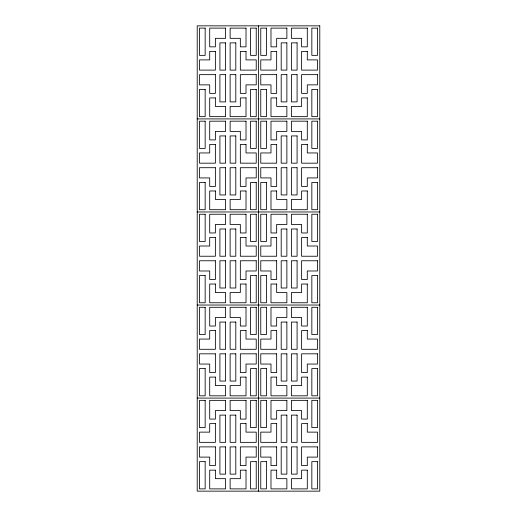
<?xml version="1.0" encoding="UTF-8"?>
<svg xmlns="http://www.w3.org/2000/svg" width="517" height="517" viewBox="0 0 517 517"><rect width="100%" height="100%" fill="white"/><g stroke="black" fill="none" stroke-linecap="round" stroke-linejoin="round"><path stroke-width="0.78" d="M197.216 118.91L319.784 118.91M197.216 211.97L319.784 211.97M197.216 305.03L319.784 305.03M197.216 398.09L319.784 398.09M258.5 25.85L258.5 491.15M319.784 25.85L197.216 25.85L197.216 491.15L319.784 491.15L319.784 25.85M205.159 28.118L199.484 28.118L199.484 55.358L205.159 55.358L205.159 28.118M225.586 28.118L209.702 28.118L209.702 46.847L215.376 46.847L215.376 38.336L225.586 38.336L225.586 28.118M246.014 28.118L230.13 28.118L230.13 38.336L240.34 38.336L240.34 46.847L246.014 46.847L246.014 28.118M256.232 28.118L250.558 28.118L250.558 55.358L256.232 55.358L256.232 28.118M266.442 28.118L260.768 28.118L260.768 55.358L266.442 55.358L266.442 28.118M286.87 28.118L270.986 28.118L270.986 46.847L276.66 46.847L276.66 38.336L286.87 38.336L286.87 28.118M307.298 28.118L291.414 28.118L291.414 38.336L301.624 38.336L301.624 46.847L307.298 46.847L307.298 28.118M317.516 28.118L311.841 28.118L311.841 55.358L317.516 55.358L317.516 28.118M225.586 42.872L219.912 42.872L219.912 70.112L225.586 70.112L225.586 42.872M235.804 42.872L230.13 42.872L230.13 70.112L235.804 70.112L235.804 42.872M286.87 42.872L281.196 42.872L281.196 70.112L286.87 70.112L286.87 42.872M297.088 42.872L291.414 42.872L291.414 70.112L297.088 70.112L297.088 42.872M215.376 51.383L209.702 51.383L209.702 59.894L199.484 59.894L199.484 70.112L215.376 70.112L215.376 51.383M246.014 51.383L240.34 51.383L240.34 70.112L256.232 70.112L256.232 59.894L246.014 59.894L246.014 51.383M276.66 51.383L270.986 51.383L270.986 59.894L260.768 59.894L260.768 70.112L276.66 70.112L276.66 51.383M307.298 51.383L301.624 51.383L301.624 70.112L317.516 70.112L317.516 59.894L307.298 59.894L307.298 51.383M215.376 74.648L199.484 74.648L199.484 84.866L209.702 84.866L209.702 93.377L215.376 93.377L215.376 74.648M225.586 74.648L219.912 74.648L219.912 101.888L225.586 101.888L225.586 74.648M235.804 74.648L230.13 74.648L230.13 101.888L235.804 101.888L235.804 74.648M256.232 74.648L240.34 74.648L240.34 93.377L246.014 93.377L246.014 84.866L256.232 84.866L256.232 74.648M276.66 74.648L260.768 74.648L260.768 84.866L270.986 84.866L270.986 93.377L276.66 93.377L276.66 74.648M286.87 74.648L281.196 74.648L281.196 101.888L286.87 101.888L286.87 74.648M297.088 74.648L291.414 74.648L291.414 101.888L297.088 101.888L297.088 74.648M317.516 74.648L301.624 74.648L301.624 93.377L307.298 93.377L307.298 84.866L317.516 84.866L317.516 74.648M205.159 89.402L199.484 89.402L199.484 116.642L205.159 116.642L205.159 89.402M256.232 89.402L250.558 89.402L250.558 116.642L256.232 116.642L256.232 89.402M266.442 89.402L260.768 89.402L260.768 116.642L266.442 116.642L266.442 89.402M317.516 89.402L311.841 89.402L311.841 116.642L317.516 116.642L317.516 89.402M215.376 97.913L209.702 97.913L209.702 116.642L225.586 116.642L225.586 106.424L215.376 106.424L215.376 97.913M246.014 97.913L240.34 97.913L240.34 106.424L230.13 106.424L230.13 116.642L246.014 116.642L246.014 97.913M276.66 97.913L270.986 97.913L270.986 116.642L286.87 116.642L286.87 106.424L276.66 106.424L276.66 97.913M307.298 97.913L301.624 97.913L301.624 106.424L291.414 106.424L291.414 116.642L307.298 116.642L307.298 97.913M205.159 121.178L199.484 121.178L199.484 148.418L205.159 148.418L205.159 121.178M225.586 121.178L209.702 121.178L209.702 139.907L215.376 139.907L215.376 131.396L225.586 131.396L225.586 121.178M246.014 121.178L230.13 121.178L230.13 131.396L240.34 131.396L240.34 139.907L246.014 139.907L246.014 121.178M256.232 121.178L250.558 121.178L250.558 148.418L256.232 148.418L256.232 121.178M266.442 121.178L260.768 121.178L260.768 148.418L266.442 148.418L266.442 121.178M286.87 121.178L270.986 121.178L270.986 139.907L276.66 139.907L276.66 131.396L286.87 131.396L286.87 121.178M307.298 121.178L291.414 121.178L291.414 131.396L301.624 131.396L301.624 139.907L307.298 139.907L307.298 121.178M317.516 121.178L311.841 121.178L311.841 148.418L317.516 148.418L317.516 121.178M225.586 135.932L219.912 135.932L219.912 163.172L225.586 163.172L225.586 135.932M235.804 135.932L230.13 135.932L230.13 163.172L235.804 163.172L235.804 135.932M286.87 135.932L281.196 135.932L281.196 163.172L286.87 163.172L286.87 135.932M297.088 135.932L291.414 135.932L291.414 163.172L297.088 163.172L297.088 135.932M215.376 144.443L209.702 144.443L209.702 152.954L199.484 152.954L199.484 163.172L215.376 163.172L215.376 144.443M246.014 144.443L240.34 144.443L240.34 163.172L256.232 163.172L256.232 152.954L246.014 152.954L246.014 144.443M276.66 144.443L270.986 144.443L270.986 152.954L260.768 152.954L260.768 163.172L276.66 163.172L276.66 144.443M307.298 144.443L301.624 144.443L301.624 163.172L317.516 163.172L317.516 152.954L307.298 152.954L307.298 144.443M215.376 167.708L199.484 167.708L199.484 177.926L209.702 177.926L209.702 186.437L215.376 186.437L215.376 167.708M225.586 167.708L219.912 167.708L219.912 194.948L225.586 194.948L225.586 167.708M235.804 167.708L230.13 167.708L230.13 194.948L235.804 194.948L235.804 167.708M256.232 167.708L240.34 167.708L240.34 186.437L246.014 186.437L246.014 177.926L256.232 177.926L256.232 167.708M276.66 167.708L260.768 167.708L260.768 177.926L270.986 177.926L270.986 186.437L276.66 186.437L276.66 167.708M286.87 167.708L281.196 167.708L281.196 194.948L286.87 194.948L286.87 167.708M297.088 167.708L291.414 167.708L291.414 194.948L297.088 194.948L297.088 167.708M317.516 167.708L301.624 167.708L301.624 186.437L307.298 186.437L307.298 177.926L317.516 177.926L317.516 167.708M205.159 182.462L199.484 182.462L199.484 209.702L205.159 209.702L205.159 182.462M256.232 182.462L250.558 182.462L250.558 209.702L256.232 209.702L256.232 182.462M266.442 182.462L260.768 182.462L260.768 209.702L266.442 209.702L266.442 182.462M317.516 182.462L311.841 182.462L311.841 209.702L317.516 209.702L317.516 182.462M215.376 190.973L209.702 190.973L209.702 209.702L225.586 209.702L225.586 199.484L215.376 199.484L215.376 190.973M246.014 190.973L240.34 190.973L240.34 199.484L230.13 199.484L230.13 209.702L246.014 209.702L246.014 190.973M276.66 190.973L270.986 190.973L270.986 209.702L286.87 209.702L286.87 199.484L276.66 199.484L276.66 190.973M307.298 190.973L301.624 190.973L301.624 199.484L291.414 199.484L291.414 209.702L307.298 209.702L307.298 190.973M205.159 214.238L199.484 214.238L199.484 241.478L205.159 241.478L205.159 214.238M225.586 214.238L209.702 214.238L209.702 232.967L215.376 232.967L215.376 224.456L225.586 224.456L225.586 214.238M246.014 214.238L230.13 214.238L230.13 224.456L240.34 224.456L240.34 232.967L246.014 232.967L246.014 214.238M256.232 214.238L250.558 214.238L250.558 241.478L256.232 241.478L256.232 214.238M266.442 214.238L260.768 214.238L260.768 241.478L266.442 241.478L266.442 214.238M286.87 214.238L270.986 214.238L270.986 232.967L276.66 232.967L276.66 224.456L286.87 224.456L286.87 214.238M307.298 214.238L291.414 214.238L291.414 224.456L301.624 224.456L301.624 232.967L307.298 232.967L307.298 214.238M317.516 214.238L311.841 214.238L311.841 241.478L317.516 241.478L317.516 214.238M225.586 228.992L219.912 228.992L219.912 256.232L225.586 256.232L225.586 228.992M235.804 228.992L230.13 228.992L230.13 256.232L235.804 256.232L235.804 228.992M286.87 228.992L281.196 228.992L281.196 256.232L286.87 256.232L286.87 228.992M297.088 228.992L291.414 228.992L291.414 256.232L297.088 256.232L297.088 228.992M215.376 237.503L209.702 237.503L209.702 246.014L199.484 246.014L199.484 256.232L215.376 256.232L215.376 237.503M246.014 237.503L240.34 237.503L240.34 256.232L256.232 256.232L256.232 246.014L246.014 246.014L246.014 237.503M276.66 237.503L270.986 237.503L270.986 246.014L260.768 246.014L260.768 256.232L276.66 256.232L276.66 237.503M307.298 237.503L301.624 237.503L301.624 256.232L317.516 256.232L317.516 246.014L307.298 246.014L307.298 237.503M215.376 260.768L199.484 260.768L199.484 270.986L209.702 270.986L209.702 279.497L215.376 279.497L215.376 260.768M225.586 260.768L219.912 260.768L219.912 288.008L225.586 288.008L225.586 260.768M235.804 260.768L230.13 260.768L230.13 288.008L235.804 288.008L235.804 260.768M256.232 260.768L240.34 260.768L240.34 279.497L246.014 279.497L246.014 270.986L256.232 270.986L256.232 260.768M276.66 260.768L260.768 260.768L260.768 270.986L270.986 270.986L270.986 279.497L276.66 279.497L276.66 260.768M286.87 260.768L281.196 260.768L281.196 288.008L286.87 288.008L286.87 260.768M297.088 260.768L291.414 260.768L291.414 288.008L297.088 288.008L297.088 260.768M317.516 260.768L301.624 260.768L301.624 279.497L307.298 279.497L307.298 270.986L317.516 270.986L317.516 260.768M205.159 275.522L199.484 275.522L199.484 302.762L205.159 302.762L205.159 275.522M256.232 275.522L250.558 275.522L250.558 302.762L256.232 302.762L256.232 275.522M266.442 275.522L260.768 275.522L260.768 302.762L266.442 302.762L266.442 275.522M317.516 275.522L311.841 275.522L311.841 302.762L317.516 302.762L317.516 275.522M215.376 284.033L209.702 284.033L209.702 302.762L225.586 302.762L225.586 292.544L215.376 292.544L215.376 284.033M246.014 284.033L240.34 284.033L240.34 292.544L230.13 292.544L230.13 302.762L246.014 302.762L246.014 284.033M276.66 284.033L270.986 284.033L270.986 302.762L286.87 302.762L286.87 292.544L276.66 292.544L276.66 284.033M307.298 284.033L301.624 284.033L301.624 292.544L291.414 292.544L291.414 302.762L307.298 302.762L307.298 284.033M205.159 307.298L199.484 307.298L199.484 334.538L205.159 334.538L205.159 307.298M225.586 307.298L209.702 307.298L209.702 326.027L215.376 326.027L215.376 317.516L225.586 317.516L225.586 307.298M246.014 307.298L230.13 307.298L230.13 317.516L240.34 317.516L240.34 326.027L246.014 326.027L246.014 307.298M256.232 307.298L250.558 307.298L250.558 334.538L256.232 334.538L256.232 307.298M266.442 307.298L260.768 307.298L260.768 334.538L266.442 334.538L266.442 307.298M286.87 307.298L270.986 307.298L270.986 326.027L276.66 326.027L276.66 317.516L286.87 317.516L286.87 307.298M307.298 307.298L291.414 307.298L291.414 317.516L301.624 317.516L301.624 326.027L307.298 326.027L307.298 307.298M317.516 307.298L311.841 307.298L311.841 334.538L317.516 334.538L317.516 307.298M225.586 322.052L219.912 322.052L219.912 349.292L225.586 349.292L225.586 322.052M235.804 322.052L230.13 322.052L230.13 349.292L235.804 349.292L235.804 322.052M286.87 322.052L281.196 322.052L281.196 349.292L286.87 349.292L286.87 322.052M297.088 322.052L291.414 322.052L291.414 349.292L297.088 349.292L297.088 322.052M215.376 330.563L209.702 330.563L209.702 339.074L199.484 339.074L199.484 349.292L215.376 349.292L215.376 330.563M246.014 330.563L240.34 330.563L240.34 349.292L256.232 349.292L256.232 339.074L246.014 339.074L246.014 330.563M276.66 330.563L270.986 330.563L270.986 339.074L260.768 339.074L260.768 349.292L276.66 349.292L276.66 330.563M307.298 330.563L301.624 330.563L301.624 349.292L317.516 349.292L317.516 339.074L307.298 339.074L307.298 330.563M215.376 353.828L199.484 353.828L199.484 364.046L209.702 364.046L209.702 372.557L215.376 372.557L215.376 353.828M225.586 353.828L219.912 353.828L219.912 381.068L225.586 381.068L225.586 353.828M235.804 353.828L230.13 353.828L230.13 381.068L235.804 381.068L235.804 353.828M256.232 353.828L240.34 353.828L240.34 372.557L246.014 372.557L246.014 364.046L256.232 364.046L256.232 353.828M276.66 353.828L260.768 353.828L260.768 364.046L270.986 364.046L270.986 372.557L276.66 372.557L276.66 353.828M286.87 353.828L281.196 353.828L281.196 381.068L286.87 381.068L286.87 353.828M297.088 353.828L291.414 353.828L291.414 381.068L297.088 381.068L297.088 353.828M317.516 353.828L301.624 353.828L301.624 372.557L307.298 372.557L307.298 364.046L317.516 364.046L317.516 353.828M205.159 368.582L199.484 368.582L199.484 395.822L205.159 395.822L205.159 368.582M256.232 368.582L250.558 368.582L250.558 395.822L256.232 395.822L256.232 368.582M266.442 368.582L260.768 368.582L260.768 395.822L266.442 395.822L266.442 368.582M317.516 368.582L311.841 368.582L311.841 395.822L317.516 395.822L317.516 368.582M215.376 377.093L209.702 377.093L209.702 395.822L225.586 395.822L225.586 385.604L215.376 385.604L215.376 377.093M246.014 377.093L240.34 377.093L240.34 385.604L230.13 385.604L230.13 395.822L246.014 395.822L246.014 377.093M276.66 377.093L270.986 377.093L270.986 395.822L286.87 395.822L286.87 385.604L276.66 385.604L276.66 377.093M307.298 377.093L301.624 377.093L301.624 385.604L291.414 385.604L291.414 395.822L307.298 395.822L307.298 377.093M205.159 400.358L199.484 400.358L199.484 427.598L205.159 427.598L205.159 400.358M225.586 400.358L209.702 400.358L209.702 419.087L215.376 419.087L215.376 410.576L225.586 410.576L225.586 400.358M246.014 400.358L230.13 400.358L230.13 410.576L240.34 410.576L240.34 419.087L246.014 419.087L246.014 400.358M256.232 400.358L250.558 400.358L250.558 427.598L256.232 427.598L256.232 400.358M266.442 400.358L260.768 400.358L260.768 427.598L266.442 427.598L266.442 400.358M286.87 400.358L270.986 400.358L270.986 419.087L276.66 419.087L276.66 410.576L286.87 410.576L286.87 400.358M307.298 400.358L291.414 400.358L291.414 410.576L301.624 410.576L301.624 419.087L307.298 419.087L307.298 400.358M317.516 400.358L311.841 400.358L311.841 427.598L317.516 427.598L317.516 400.358M225.586 415.112L219.912 415.112L219.912 442.352L225.586 442.352L225.586 415.112M235.804 415.112L230.13 415.112L230.13 442.352L235.804 442.352L235.804 415.112M286.87 415.112L281.196 415.112L281.196 442.352L286.87 442.352L286.87 415.112M297.088 415.112L291.414 415.112L291.414 442.352L297.088 442.352L297.088 415.112M215.376 423.623L209.702 423.623L209.702 432.134L199.484 432.134L199.484 442.352L215.376 442.352L215.376 423.623M246.014 423.623L240.34 423.623L240.34 442.352L256.232 442.352L256.232 432.134L246.014 432.134L246.014 423.623M276.66 423.623L270.986 423.623L270.986 432.134L260.768 432.134L260.768 442.352L276.66 442.352L276.66 423.623M307.298 423.623L301.624 423.623L301.624 442.352L317.516 442.352L317.516 432.134L307.298 432.134L307.298 423.623M215.376 446.888L199.484 446.888L199.484 457.106L209.702 457.106L209.702 465.617L215.376 465.617L215.376 446.888M225.586 446.888L219.912 446.888L219.912 474.128L225.586 474.128L225.586 446.888M235.804 446.888L230.13 446.888L230.13 474.128L235.804 474.128L235.804 446.888M256.232 446.888L240.34 446.888L240.34 465.617L246.014 465.617L246.014 457.106L256.232 457.106L256.232 446.888M276.66 446.888L260.768 446.888L260.768 457.106L270.986 457.106L270.986 465.617L276.66 465.617L276.66 446.888M286.87 446.888L281.196 446.888L281.196 474.128L286.87 474.128L286.87 446.888M297.088 446.888L291.414 446.888L291.414 474.128L297.088 474.128L297.088 446.888M317.516 446.888L301.624 446.888L301.624 465.617L307.298 465.617L307.298 457.106L317.516 457.106L317.516 446.888M205.159 461.642L199.484 461.642L199.484 488.882L205.159 488.882L205.159 461.642M256.232 461.642L250.558 461.642L250.558 488.882L256.232 488.882L256.232 461.642M266.442 461.642L260.768 461.642L260.768 488.882L266.442 488.882L266.442 461.642M317.516 461.642L311.841 461.642L311.841 488.882L317.516 488.882L317.516 461.642M215.376 470.153L209.702 470.153L209.702 488.882L225.586 488.882L225.586 478.664L215.376 478.664L215.376 470.153M246.014 470.153L240.34 470.153L240.34 478.664L230.13 478.664L230.13 488.882L246.014 488.882L246.014 470.153M276.66 470.153L270.986 470.153L270.986 488.882L286.87 488.882L286.87 478.664L276.66 478.664L276.66 470.153M307.298 470.153L301.624 470.153L301.624 478.664L291.414 478.664L291.414 488.882L307.298 488.882L307.298 470.153"/></g></svg>
